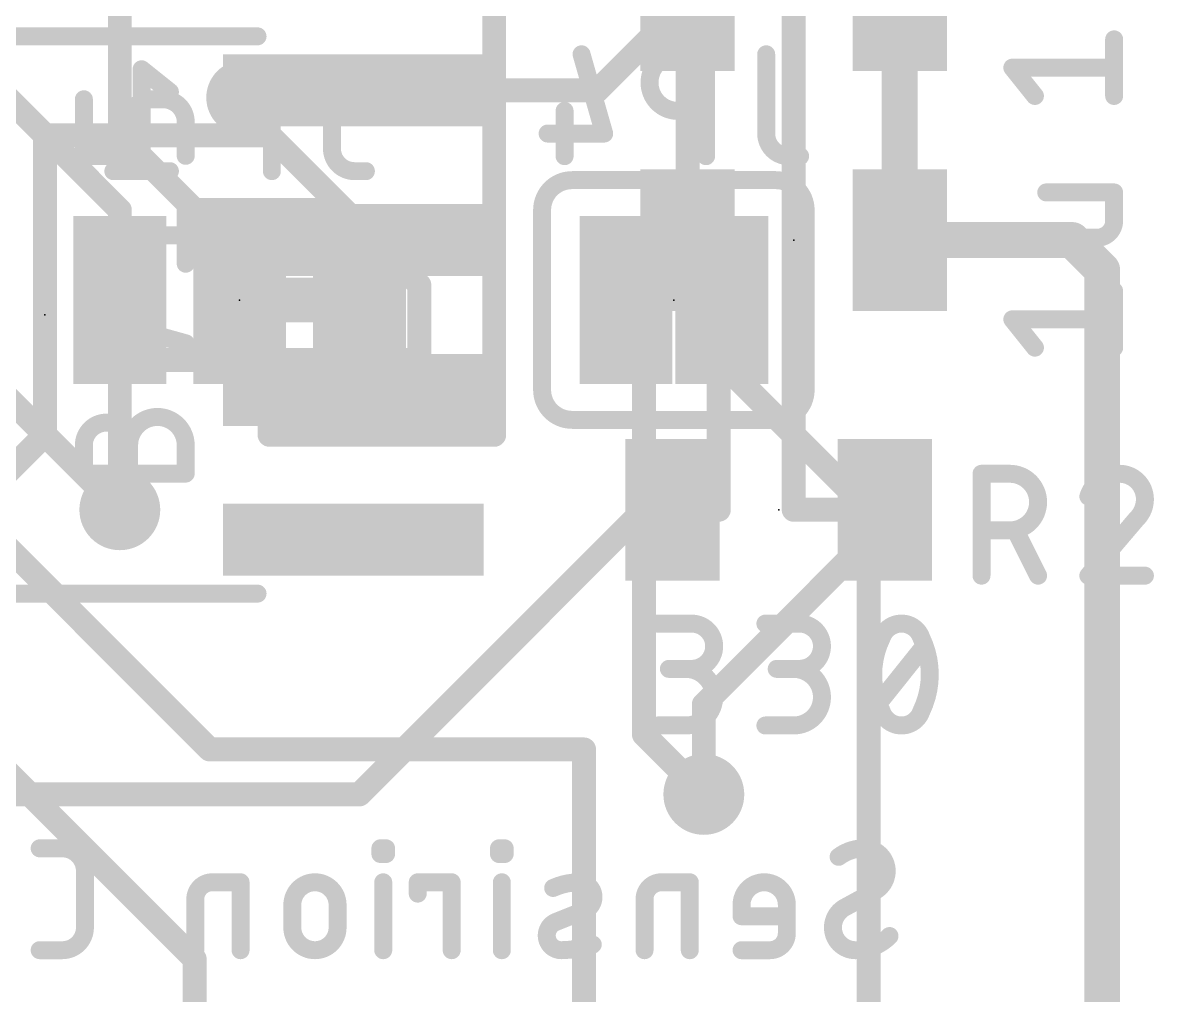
# Model space of a CAD drawing. Extents: x -319.4 to -300.4, y -295.5 to -269.4.
# Drawn here: x -310.07 to -300.38, y -282.88 to -274.64 of the extents above; entities that cross this region are included whole.
import ezdxf

# ---------------------------------------------------------------- set-up
doc = ezdxf.new("R2010")
doc.units = 0
for name, color, linetype in [('1', 12, 'CONTINUOUS'), ('16', 132, 'CONTINUOUS'), ('18', 110, 'CONTINUOUS'), ('20', 31, 'CONTINUOUS'), ('21', 253, 'CONTINUOUS'), ('22', 253, 'CONTINUOUS'), ('23', 53, 'CONTINUOUS'), ('24', 53, 'CONTINUOUS'), ('30', 253, 'CONTINUOUS')]:
    doc.layers.add(name, color=color, linetype=linetype)

# ---------------------------------------------------------------- blocks, each defined once
blk = doc.blocks.new('RECT')
blk.add_solid([(-0.5, -0.5), (0.5, -0.5), (-0.5, 0.5), (0.5, 0.5)])
blk = doc.blocks.new('ROUNDV')
at = {"const_width": 0.5}
blk.add_lwpolyline([(0, -0.25, 1), (0, 0.25, 1), (0, -0.25)], format="xyb", dxfattribs=at)

msp = doc.modelspace()

# ---------------------------------------------------------------- linework, layer by layer
at = {"layer": '1'}
for points, const_width in [([(-303.53, -278.765), (-303.53, -273.685)], 0.2032), ([(-309.245, -276.225), (-311.404, -274.066)], 0.2032), ([(-309.245, -274.32), (-309.245, -275.59)], 0.2032), ([(-305.192, -275.209), (-304.43, -274.447)], 0.2032), ([(-304.43, -274.447), (-304.43, -276.479)], 0.2032), ([(-302.63, -274.447), (-302.63, -276.479)], 0.3048), ([(-307.2638, -275.209), (-305.192, -275.209)], 0.2032), ([(-309.245, -275.59), (-308.61, -276.225)], 0.2032), ([(-309.245, -277.495), (-309.245, -276.225)], 0.2032), ([(-308.61, -276.225), (-307.34, -276.225)], 0.2032), ([(-307.34, -276.225), (-307.2638, -276.479)], 0.2032), ([(-304.165, -276.86), (-304.43, -276.479)], 0.2032), ([(-302.63, -276.479), (-301.1679, -276.479)], 0.3048), ([(-301.1679, -276.479), (-300.9139, -276.733)], 0.3048), ([(-300.9139, -276.733), (-300.9139, -291.084)], 0.3048), ([(-304.165, -276.86), (-304.165, -278.765)], 0.2032), ([(-310.515, -277.495), (-309.245, -278.765)], 0.2032), ([(-307.34, -277.495), (-309.245, -277.495)], 0.2032), ([(-307.34, -277.495), (-307.2638, -277.749)], 0.2032), ([(-307.213, -281.178), (-304.8, -278.765)], 0.2032), ([(-304.8, -278.765), (-304.557, -278.765)], 0.2032), ([(-304.165, -278.765), (-304.557, -278.765)], 0.2032), ([(-302.757, -278.765), (-303.53, -278.765)], 0.2032), ([(-302.768, -278.776), (-302.757, -278.765)], 0.2032), ([(-302.768, -278.776), (-302.768, -278.892)], 0.2032), ([(-302.768, -278.892), (-304.292, -280.416)], 0.2032), ([(-304.292, -281.178), (-304.292, -280.416)], 0.2032), ([(-311.277, -281.178), (-307.213, -281.178)], 0.2032)]:
    msp.add_lwpolyline(points, dxfattribs=dict(at, const_width=const_width))
for points, const_width in [([(-307.2638, -275.1582, 1), (-307.2638, -275.2598)], 0.1016), ([(-305.2279, -275.1731, 1), (-305.1561, -275.2449)], 0.1016), ([(-305.192, -275.2598, 1), (-305.192, -275.1582)], 0.1016), ([(-309.2091, -275.5541, 1), (-309.2809, -275.6259)], 0.1016), ([(-309.2958, -275.59, 1), (-309.1942, -275.59)], 0.1016), ([(-309.1942, -276.225, 1), (-309.2958, -276.225)], 0.1016), ([(-309.2809, -276.2609, 1), (-309.2091, -276.1891)], 0.1016), ([(-308.61, -276.1742, 1), (-308.61, -276.2758)], 0.1016), ([(-308.6459, -276.2609, 1), (-308.5741, -276.1891)], 0.1016), ([(-307.2913, -276.2104, 1), (-307.3887, -276.2396)], 0.1016), ([(-307.34, -276.2758, 1), (-307.34, -276.1742)], 0.1016), ([(-304.3883, -276.45, 1), (-304.4717, -276.508)], 0.1016), ([(-302.63, -276.4028, 1), (-302.63, -276.5552)], 0.1524), ([(-301.114, -276.4251, 1), (-301.2218, -276.5329)], 0.1524), ([(-301.1679, -276.5552, 1), (-301.1679, -276.4028)], 0.1524), ([(-307.3125, -276.4936, 1), (-307.2151, -276.4644)], 0.1016), ([(-304.4808, -276.479, 1), (-304.3792, -276.479)], 0.1016), ([(-302.7062, -276.479, 1), (-302.5538, -276.479)], 0.1524), ([(-300.8377, -276.733, 1), (-300.9901, -276.733)], 0.1524), ([(-300.9678, -276.7869, 1), (-300.86, -276.6791)], 0.1524), ([(-304.1142, -276.86, 1), (-304.2158, -276.86)], 0.1016), ([(-304.2067, -276.889, 1), (-304.1233, -276.831)], 0.1016), ([(-309.245, -277.4442, 1), (-309.245, -277.5458)], 0.1016), ([(-309.2958, -277.495, 1), (-309.1942, -277.495)], 0.1016), ([(-307.2913, -277.4804, 1), (-307.3887, -277.5096)], 0.1016), ([(-307.34, -277.5458, 1), (-307.34, -277.4442)], 0.1016), ([(-307.3125, -277.7636, 1), (-307.2151, -277.7344)], 0.1016), ([(-309.2809, -278.8009, 1), (-309.2091, -278.7291)], 0.1016), ([(-304.8, -278.7142, 1), (-304.8, -278.8158)], 0.1016), ([(-304.7641, -278.8009, 1), (-304.8359, -278.7291)], 0.1016), ([(-304.557, -278.7142, 1), (-304.557, -278.8158)], 0.1016), ([(-304.557, -278.8158, 1), (-304.557, -278.7142)], 0.1016), ([(-304.2158, -278.765, 1), (-304.1142, -278.765)], 0.1016), ([(-304.165, -278.8158, 1), (-304.165, -278.7142)], 0.1016), ([(-303.53, -278.7142, 1), (-303.53, -278.8158)], 0.1016), ([(-303.5808, -278.765, 1), (-303.4792, -278.765)], 0.1016), ([(-302.7172, -278.776, 1), (-302.8188, -278.776)], 0.1016), ([(-302.8039, -278.7401, 1), (-302.7321, -278.8119)], 0.1016), ([(-302.7211, -278.8009, 1), (-302.7929, -278.7291)], 0.1016), ([(-302.757, -278.8158, 1), (-302.757, -278.7142)], 0.1016), ([(-302.7321, -278.9279, 1), (-302.8039, -278.8561)], 0.1016), ([(-302.8188, -278.892, 1), (-302.7172, -278.892)], 0.1016), ([(-304.2412, -280.416, 1), (-304.3428, -280.416)], 0.1016), ([(-304.3279, -280.3801, 1), (-304.2561, -280.4519)], 0.1016), ([(-307.2489, -281.1421, 1), (-307.1771, -281.2139)], 0.1016), ([(-307.213, -281.2288, 1), (-307.213, -281.1272)], 0.1016), ([(-304.3428, -281.178, 1), (-304.2412, -281.178)], 0.1016)]:
    msp.add_lwpolyline(points, format="xyb", dxfattribs=dict(at, const_width=const_width))
at = {"layer": '16'}
for points, const_width in [([(-306.07, -272.9738), (-306.07, -278.13)], 0.2032), ([(-309.88, -275.59), (-307.975, -275.59)], 0.2032), ([(-309.88, -278.13), (-309.88, -275.59)], 0.2032), ([(-307.975, -275.59), (-306.705, -276.86)], 0.2032), ([(-306.705, -276.86), (-306.705, -277.495)], 0.2032), ([(-308.229, -276.987), (-307.213, -276.987)], 0.254), ([(-308.229, -276.987), (-307.213, -276.987)], 0.254), ([(-309.245, -278.765), (-309.245, -276.987)], 0.2032), ([(-307.975, -277.495), (-308.229, -276.987)], 0.2032), ([(-307.34, -277.495), (-307.213, -276.987)], 0.2032), ([(-304.8, -277.495), (-304.9524, -276.987)], 0.2032), ([(-304.165, -277.495), (-304.1396, -276.987)], 0.2032), ([(-307.975, -278.13), (-307.975, -277.495)], 0.2032), ([(-306.705, -277.495), (-307.34, -277.495)], 0.2032), ([(-304.8, -277.495), (-304.8, -280.67)], 0.2032), ([(-302.895, -278.765), (-304.165, -277.495)], 0.2032), ([(-308.61, -282.575), (-313.055, -278.13)], 0.2032), ([(-310.515, -278.765), (-309.88, -278.13)], 0.2032), ([(-306.07, -278.13), (-307.975, -278.13)], 0.2032), ([(-308.483, -280.797), (-310.515, -278.765)], 0.2032), ([(-302.895, -288.29), (-302.895, -278.765)], 0.2032), ([(-304.8, -280.67), (-304.292, -281.178)], 0.2032), ([(-305.308, -280.797), (-308.483, -280.797)], 0.2032), ([(-305.308, -287.3305), (-305.308, -280.797)], 0.2032), ([(-308.61, -285.115), (-308.61, -282.575)], 0.2032)]:
    msp.add_lwpolyline(points, dxfattribs=dict(at, const_width=const_width))
for points, const_width in [([(-309.88, -275.5392, 1), (-309.88, -275.6408)], 0.1016), ([(-309.8292, -275.59, 1), (-309.9308, -275.59)], 0.1016), ([(-307.9391, -275.5541, 1), (-308.0109, -275.6259)], 0.1016), ([(-307.975, -275.6408, 1), (-307.975, -275.5392)], 0.1016), ([(-306.6542, -276.86, 1), (-306.7558, -276.86)], 0.1016), ([(-306.7409, -276.8959, 1), (-306.6691, -276.8241)], 0.1016), ([(-308.229, -276.9235, 1), (-308.229, -277.0505)], 0.127), ([(-308.229, -276.9235, 1), (-308.229, -277.0505)], 0.127), ([(-307.213, -277.0505, 1), (-307.213, -276.9235)], 0.127), ([(-307.213, -277.0505, 1), (-307.213, -276.9235)], 0.127), ([(-309.1942, -276.987, 1), (-309.2958, -276.987)], 0.1016), ([(-308.1836, -276.9643, 1), (-308.2744, -277.0097)], 0.1016), ([(-307.1637, -276.9993, 1), (-307.2623, -276.9747)], 0.1016), ([(-304.9037, -276.9724, 1), (-305.0011, -277.0016)], 0.1016), ([(-304.0889, -276.9895, 1), (-304.1903, -276.9845)], 0.1016), ([(-307.9242, -277.495, 1), (-308.0258, -277.495)], 0.1016), ([(-308.0204, -277.5177, 1), (-307.9296, -277.4723)], 0.1016), ([(-307.34, -277.4442, 1), (-307.34, -277.5458)], 0.1016), ([(-307.3893, -277.4827, 1), (-307.2907, -277.5073)], 0.1016), ([(-306.7558, -277.495, 1), (-306.6542, -277.495)], 0.1016), ([(-306.705, -277.5458, 1), (-306.705, -277.4442)], 0.1016), ([(-304.7492, -277.495, 1), (-304.8508, -277.495)], 0.1016), ([(-304.8487, -277.5096, 1), (-304.7513, -277.4804)], 0.1016), ([(-304.1291, -277.4591, 1), (-304.2009, -277.5309)], 0.1016), ([(-304.2157, -277.4925, 1), (-304.1143, -277.4975)], 0.1016), ([(-309.8441, -278.1659, 1), (-309.9159, -278.0941)], 0.1016), ([(-307.975, -278.0792, 1), (-307.975, -278.1808)], 0.1016), ([(-306.07, -278.1808, 1), (-306.07, -278.0792)], 0.1016), ([(-309.9308, -278.13, 1), (-309.8292, -278.13)], 0.1016), ([(-308.0258, -278.13, 1), (-307.9242, -278.13)], 0.1016), ([(-306.1208, -278.13, 1), (-306.0192, -278.13)], 0.1016), ([(-309.2958, -278.765, 1), (-309.1942, -278.765)], 0.1016), ([(-302.8442, -278.765, 1), (-302.9458, -278.765)], 0.1016), ([(-302.9309, -278.8009, 1), (-302.8591, -278.7291)], 0.1016), ([(-304.7641, -280.6341, 1), (-304.8359, -280.7059)], 0.1016), ([(-304.8508, -280.67, 1), (-304.7492, -280.67)], 0.1016), ([(-308.483, -280.7462, 1), (-308.483, -280.8478)], 0.1016), ([(-308.5189, -280.8329, 1), (-308.4471, -280.7611)], 0.1016), ([(-305.2572, -280.797, 1), (-305.3588, -280.797)], 0.1016), ([(-305.308, -280.8478, 1), (-305.308, -280.7462)], 0.1016), ([(-304.3279, -281.2139, 1), (-304.2561, -281.1421)], 0.1016), ([(-308.5592, -282.575, 1), (-308.6608, -282.575)], 0.1016), ([(-308.6459, -282.6109, 1), (-308.5741, -282.5391)], 0.1016)]:
    msp.add_lwpolyline(points, format="xyb", dxfattribs=dict(at, const_width=const_width))
at = {"layer": '20', "const_width": 0.001}
msp.add_lwpolyline([(-300.38, -292.48), (-300.38, -271.4)], dxfattribs=at)
at = {"layer": '21', "const_width": 0.1524}
for points in [[(-308.077, -274.752), (-311.683, -274.752)], [(-300.8122, -275.2573), (-300.8122, -274.7775)], [(-301.4839, -275.2573), (-301.6758, -275.0174)], [(-301.6758, -275.0174), (-300.8122, -275.0174)], [(-309.5498, -275.765), (-309.5498, -275.2852)], [(-308.8781, -275.2852), (-308.9741, -275.2852)], [(-309.166, -275.4771), (-309.166, -275.765)], [(-308.6862, -275.765), (-308.6862, -275.4771)], [(-309.166, -275.765), (-309.5498, -275.765)], [(-300.8122, -276.0751), (-301.3879, -276.0751)], [(-300.8122, -276.315), (-300.8122, -276.0751)], [(-308.6862, -276.6794), (-308.6862, -276.1996)], [(-309.3579, -276.6794), (-309.5498, -276.4395)], [(-309.5498, -276.4395), (-308.6862, -276.4395)], [(-301.3879, -276.459), (-300.9561, -276.459)], [(-300.8122, -277.3909), (-300.8122, -276.9111)], [(-309.5498, -277.5938), (-309.5498, -277.114)], [(-309.5498, -277.114), (-308.6862, -277.3539)], [(-301.4839, -277.3909), (-301.6758, -277.151)], [(-301.6758, -277.151), (-300.8122, -277.151)], [(-309.4538, -277.5938), (-309.5498, -277.5938)], [(-309.5498, -278.4582), (-309.5498, -278.2183)], [(-309.166, -278.4582), (-309.166, -278.2183)], [(-308.6862, -278.2183), (-308.6862, -278.4582)], [(-308.6862, -278.4582), (-309.5498, -278.4582)], [(-301.9369, -279.3238), (-301.9369, -278.4602)], [(-301.9369, -278.4602), (-301.697, -278.4602)], [(-300.6231, -278.844), (-301.0309, -279.3238)], [(-301.697, -278.94), (-301.9369, -278.94)], [(-301.4571, -279.3238), (-301.649, -278.94)], [(-301.0309, -279.3238), (-300.5511, -279.3238)], [(-311.683, -279.476), (-308.077, -279.476)], [(-304.6843, -279.7302), (-304.3964, -279.7302)], [(-303.7699, -279.7302), (-303.482, -279.7302)], [(-302.8075, -280.4019), (-302.4237, -279.9221)], [(-304.3964, -280.114), (-304.5883, -280.114)], [(-303.482, -280.114), (-303.6739, -280.114)], [(-304.6843, -280.5938), (-304.4444, -280.5938)], [(-303.7699, -280.5938), (-303.53, -280.5938)]]:
    msp.add_lwpolyline(points, dxfattribs=at)
at = {"layer": '21'}
for points, const_width in [([(-308.077, -274.7901, 1), (-308.077, -274.7139)], 0.0762), ([(-300.7741, -274.7775, 1), (-300.8503, -274.7775)], 0.0762), ([(-301.646, -274.9936, 1), (-301.7056, -275.0412)], 0.0762), ([(-301.6758, -274.9793, 1), (-301.6758, -275.0555)], 0.0762), ([(-300.8122, -275.0555, 1), (-300.8122, -274.9793)], 0.0762), ([(-309.5117, -275.2852, 1), (-309.5879, -275.2852)], 0.0762), ([(-308.9741, -275.2852, 0.4142), (-309.166, -275.4771)], 0.1524), ([(-308.9741, -275.2471, 1), (-308.9741, -275.3233)], 0.0762), ([(-308.9741, -275.3233, 1), (-308.9741, -275.2471)], 0.0762), ([(-308.6862, -275.4771, 0.4142), (-308.8781, -275.2852)], 0.1524), ([(-308.8781, -275.2471, 1), (-308.8781, -275.3233)], 0.0762), ([(-308.8781, -275.3233, 1), (-308.8781, -275.2471)], 0.0762), ([(-301.5136, -275.2811, 1), (-301.4541, -275.2335)], 0.0762), ([(-300.8503, -275.2573, 1), (-300.7741, -275.2573)], 0.0762), ([(-309.1279, -275.4771, 1), (-309.2041, -275.4771)], 0.0762), ([(-308.6481, -275.4771, 1), (-308.7243, -275.4771)], 0.0762), ([(-309.2041, -275.4771, 1), (-309.1279, -275.4771)], 0.0762), ([(-308.7243, -275.4771, 1), (-308.6481, -275.4771)], 0.0762), ([(-309.5498, -275.7269, 1), (-309.5498, -275.8031)], 0.0762), ([(-309.166, -275.8031, 1), (-309.166, -275.7269)], 0.0762), ([(-309.5879, -275.765, 1), (-309.5117, -275.765)], 0.0762), ([(-309.2041, -275.765, 1), (-309.1279, -275.765)], 0.0762), ([(-308.7243, -275.765, 1), (-308.6481, -275.765)], 0.0762), ([(-301.3879, -276.037, 1), (-301.3879, -276.1132)], 0.0762), ([(-300.7741, -276.0751, 1), (-300.8503, -276.0751)], 0.0762), ([(-300.8122, -276.1132, 1), (-300.8122, -276.037)], 0.0762), ([(-308.6481, -276.1996, 1), (-308.7243, -276.1996)], 0.0762), ([(-300.9561, -276.459, 0.4142), (-300.8122, -276.315)], 0.1524), ([(-300.7741, -276.315, 1), (-300.8503, -276.315)], 0.0762), ([(-300.8503, -276.315, 1), (-300.7741, -276.315)], 0.0762), ([(-309.52, -276.4157, 1), (-309.5796, -276.4633)], 0.0762), ([(-309.5498, -276.4014, 1), (-309.5498, -276.4776)], 0.0762), ([(-308.6862, -276.4776, 1), (-308.6862, -276.4014)], 0.0762), ([(-301.3879, -276.4209, 1), (-301.3879, -276.4971)], 0.0762), ([(-300.9561, -276.4209, 1), (-300.9561, -276.4971)], 0.0762), ([(-300.9561, -276.4971, 1), (-300.9561, -276.4209)], 0.0762), ([(-309.3876, -276.7032, 1), (-309.3281, -276.6556)], 0.0762), ([(-308.7243, -276.6794, 1), (-308.6481, -276.6794)], 0.0762), ([(-300.7741, -276.9111, 1), (-300.8503, -276.9111)], 0.0762), ([(-309.5117, -277.114, 1), (-309.5879, -277.114)], 0.0762), ([(-309.5396, -277.0773, 1), (-309.56, -277.1507)], 0.0762), ([(-301.646, -277.1272, 1), (-301.7056, -277.1748)], 0.0762), ([(-301.6758, -277.1129, 1), (-301.6758, -277.1891)], 0.0762), ([(-300.8122, -277.1891, 1), (-300.8122, -277.1129)], 0.0762), ([(-308.6964, -277.3906, 1), (-308.676, -277.3172)], 0.0762), ([(-301.5136, -277.4147, 1), (-301.4541, -277.3671)], 0.0762), ([(-300.8503, -277.3909, 1), (-300.7741, -277.3909)], 0.0762), ([(-309.5498, -277.5557, 1), (-309.5498, -277.6319)], 0.0762), ([(-309.5879, -277.5938, 1), (-309.5117, -277.5938)], 0.0762), ([(-309.4538, -277.6319, 1), (-309.4538, -277.5557)], 0.0762), ([(-308.6862, -278.2183, 1), (-309.166, -278.2183)], 0.1524), ([(-309.166, -278.2183, 1), (-309.5498, -278.2183)], 0.1524), ([(-309.5117, -278.2183, 1), (-309.5879, -278.2183)], 0.0762), ([(-309.5879, -278.2183, 1), (-309.5117, -278.2183)], 0.0762), ([(-309.1279, -278.2183, 1), (-309.2041, -278.2183)], 0.0762), ([(-309.2041, -278.2183, 1), (-309.1279, -278.2183)], 0.0762), ([(-309.2041, -278.2183, 1), (-309.1279, -278.2183)], 0.0762), ([(-308.6481, -278.2183, 1), (-308.7243, -278.2183)], 0.0762), ([(-308.7243, -278.2183, 1), (-308.6481, -278.2183)], 0.0762), ([(-309.5498, -278.4201, 1), (-309.5498, -278.4963)], 0.0762), ([(-309.5879, -278.4582, 1), (-309.5117, -278.4582)], 0.0762), ([(-309.2041, -278.4582, 1), (-309.1279, -278.4582)], 0.0762), ([(-308.7243, -278.4582, 1), (-308.6481, -278.4582)], 0.0762), ([(-308.6862, -278.4963, 1), (-308.6862, -278.4201)], 0.0762), ([(-301.8988, -278.4602, 1), (-301.975, -278.4602)], 0.0762), ([(-301.9369, -278.4221, 1), (-301.9369, -278.4983)], 0.0762), ([(-301.697, -278.94, 1), (-301.697, -278.4602)], 0.1524), ([(-301.697, -278.4221, 1), (-301.697, -278.4983)], 0.0762), ([(-301.697, -278.4983, 1), (-301.697, -278.4221)], 0.0762), ([(-300.767, -278.4602, 0.3252), (-301.0309, -278.6521)], 0.1524), ([(-300.5511, -278.6761, 0.4142), (-300.767, -278.4602)], 0.1524), ([(-300.767, -278.4221, 1), (-300.767, -278.4983)], 0.0762), ([(-300.767, -278.4983, 1), (-300.767, -278.4221)], 0.0762), ([(-301.0672, -278.6404, 1), (-300.9947, -278.6639)], 0.0762), ([(-300.6231, -278.844, 0.2053), (-300.5511, -278.6761)], 0.1524), ([(-300.513, -278.6761, 1), (-300.5892, -278.6761)], 0.0762), ([(-300.5892, -278.6761, 1), (-300.513, -278.6761)], 0.0762), ([(-300.6494, -278.8164, 1), (-300.5968, -278.8716)], 0.0762), ([(-300.5941, -278.8687, 1), (-300.6521, -278.8193)], 0.0762), ([(-301.9369, -278.9019, 1), (-301.9369, -278.9781)], 0.0762), ([(-301.697, -278.9019, 1), (-301.697, -278.9781)], 0.0762), ([(-301.697, -278.9781, 1), (-301.697, -278.9019)], 0.0762), ([(-301.6149, -278.9229, 1), (-301.6831, -278.957)], 0.0762), ([(-301.975, -279.3238, 1), (-301.8988, -279.3238)], 0.0762), ([(-301.4912, -279.3408, 1), (-301.423, -279.3068)], 0.0762), ([(-301.06, -279.2991, 1), (-301.0019, -279.3485)], 0.0762), ([(-301.0309, -279.2857, 1), (-301.0309, -279.3619)], 0.0762), ([(-300.5511, -279.3619, 1), (-300.5511, -279.2857)], 0.0762), ([(-308.077, -279.5141, 1), (-308.077, -279.4379)], 0.0762), ([(-304.6843, -279.6921, 1), (-304.6843, -279.7683)], 0.0762), ([(-304.3964, -280.114, 1), (-304.3964, -279.7302)], 0.1524), ([(-304.3964, -279.6921, 1), (-304.3964, -279.7683)], 0.0762), ([(-304.3964, -279.7683, 1), (-304.3964, -279.6921)], 0.0762), ([(-303.7699, -279.6921, 1), (-303.7699, -279.7683)], 0.0762), ([(-303.482, -280.114, 1), (-303.482, -279.7302)], 0.1524), ([(-303.482, -279.6921, 1), (-303.482, -279.7683)], 0.0762), ([(-303.482, -279.7683, 1), (-303.482, -279.6921)], 0.0762), ([(-302.6156, -279.7302, 0.3205), (-302.7835, -279.8501)], 0.1524), ([(-302.4477, -279.8501, 0.3205), (-302.6156, -279.7302)], 0.1524), ([(-302.6156, -279.6921, 1), (-302.6156, -279.7683)], 0.0762), ([(-302.6156, -279.7683, 1), (-302.6156, -279.6921)], 0.0762), ([(-302.7835, -279.8501, 0.1139), (-302.8555, -280.162)], 0.1524), ([(-302.7493, -279.8668, 1), (-302.8178, -279.8335)], 0.0762), ([(-302.3757, -280.162, 0.1139), (-302.4477, -279.8501)], 0.1524), ([(-302.4134, -279.8335, 1), (-302.4819, -279.8668)], 0.0762), ([(-302.8196, -279.8378, 1), (-302.7475, -279.8625)], 0.0762), ([(-302.4837, -279.8625, 1), (-302.4116, -279.8378)], 0.0762), ([(-302.3939, -279.9459, 1), (-302.4534, -279.8983)], 0.0762), ([(-304.5883, -280.0759, 1), (-304.5883, -280.1521)], 0.0762), ([(-304.4444, -280.5938, 1), (-304.4444, -280.114)], 0.1524), ([(-304.4444, -280.0759, 1), (-304.4444, -280.1521)], 0.0762), ([(-304.3964, -280.0759, 1), (-304.3964, -280.1521)], 0.0762), ([(-304.3964, -280.1521, 1), (-304.3964, -280.0759)], 0.0762), ([(-303.6739, -280.0759, 1), (-303.6739, -280.1521)], 0.0762), ([(-303.53, -280.5938, 1), (-303.53, -280.114)], 0.1524), ([(-303.53, -280.0759, 1), (-303.53, -280.1521)], 0.0762), ([(-303.482, -280.0759, 1), (-303.482, -280.1521)], 0.0762), ([(-303.482, -280.1521, 1), (-303.482, -280.0759)], 0.0762), ([(-302.8555, -280.162, 0.1139), (-302.7835, -280.4739)], 0.1524), ([(-302.8174, -280.162, 1), (-302.8936, -280.162)], 0.0762), ([(-302.8936, -280.162, 1), (-302.8174, -280.162)], 0.0762), ([(-302.4477, -280.4739, 0.1139), (-302.3757, -280.162)], 0.1524), ([(-302.3376, -280.162, 1), (-302.4138, -280.162)], 0.0762), ([(-302.4138, -280.162, 1), (-302.3376, -280.162)], 0.0762), ([(-302.8373, -280.3781, 1), (-302.7778, -280.4257)], 0.0762), ([(-302.7475, -280.4615, 1), (-302.8196, -280.4862)], 0.0762), ([(-302.7835, -280.4739, 0.3205), (-302.6156, -280.5938)], 0.1524), ([(-302.8178, -280.4906, 1), (-302.7493, -280.4572)], 0.0762), ([(-302.6156, -280.5938, 0.3205), (-302.4477, -280.4739)], 0.1524), ([(-302.4819, -280.4572, 1), (-302.4134, -280.4906)], 0.0762), ([(-302.4116, -280.4862, 1), (-302.4837, -280.4615)], 0.0762), ([(-304.6843, -280.5557, 1), (-304.6843, -280.6319)], 0.0762), ([(-304.4444, -280.5557, 1), (-304.4444, -280.6319)], 0.0762), ([(-304.4444, -280.6319, 1), (-304.4444, -280.5557)], 0.0762), ([(-303.7699, -280.5557, 1), (-303.7699, -280.6319)], 0.0762), ([(-303.53, -280.5557, 1), (-303.53, -280.6319)], 0.0762), ([(-303.53, -280.6319, 1), (-303.53, -280.5557)], 0.0762), ([(-302.6156, -280.5557, 1), (-302.6156, -280.6319)], 0.0762), ([(-302.6156, -280.6319, 1), (-302.6156, -280.5557)], 0.0762)]:
    msp.add_lwpolyline(points, format="xyb", dxfattribs=dict(at, const_width=const_width))
at = {"layer": '22'}
for points, const_width in [([(-305.2924, -274.8937, 1), (-305.3657, -274.9147)], 0.0762), ([(-304.5126, -274.9042, 1), (-304.5126, -275.384)], 0.1524), ([(-304.5126, -274.8661, 1), (-304.5126, -274.9423)], 0.0762), ([(-304.5126, -274.9423, 1), (-304.5126, -274.8661)], 0.0762), ([(-304.2346, -274.9042, 1), (-304.3108, -274.9042)], 0.0762), ([(-304.2727, -274.9423, 1), (-304.2727, -274.8661)], 0.0762), ([(-303.7249, -274.9042, 1), (-303.8011, -274.9042)], 0.0762), ([(-309.0362, -275.0014, 1), (-309.0838, -275.061)], 0.0762), ([(-309.0219, -275.0312, 1), (-309.0981, -275.0312)], 0.0762), ([(-308.1956, -275.0312, 1), (-308.1956, -275.511)], 0.1524), ([(-308.1956, -274.9931, 1), (-308.1956, -275.0693)], 0.0762), ([(-308.1956, -275.0693, 1), (-308.1956, -274.9931)], 0.0762), ([(-307.9176, -275.0312, 1), (-307.9938, -275.0312)], 0.0762), ([(-307.9557, -275.0693, 1), (-307.9557, -274.9931)], 0.0762), ([(-307.4079, -275.0312, 1), (-307.4841, -275.0312)], 0.0762), ([(-308.8439, -275.2529, 1), (-308.7963, -275.1934)], 0.0762), ([(-305.4349, -275.384, 1), (-305.5111, -275.384)], 0.0762), ([(-304.5126, -275.3459, 1), (-304.5126, -275.4221)], 0.0762), ([(-304.5126, -275.4221, 1), (-304.5126, -275.3459)], 0.0762), ([(-304.2727, -275.4221, 1), (-304.2727, -275.3459)], 0.0762), ([(-308.1956, -275.4729, 1), (-308.1956, -275.5491)], 0.0762), ([(-308.1956, -275.5491, 1), (-308.1956, -275.4729)], 0.0762), ([(-307.9557, -275.5491, 1), (-307.9557, -275.4729)], 0.0762), ([(-305.6169, -275.5378, 1), (-305.6169, -275.614)], 0.0762), ([(-305.1371, -275.614, 1), (-305.1371, -275.5378)], 0.0762), ([(-303.763, -275.5759, 0.4142), (-303.5711, -275.7678)], 0.1524), ([(-303.7249, -275.5759, 1), (-303.8011, -275.5759)], 0.0762), ([(-305.1738, -275.5864, 1), (-305.1005, -275.5654)], 0.0762), ([(-303.8011, -275.5759, 1), (-303.7249, -275.5759)], 0.0762), ([(-307.446, -275.7029, 0.4142), (-307.2541, -275.8948)], 0.1524), ([(-307.4079, -275.7029, 1), (-307.4841, -275.7029)], 0.0762), ([(-307.4841, -275.7029, 1), (-307.4079, -275.7029)], 0.0762), ([(-303.5711, -275.7297, 1), (-303.5711, -275.8059)], 0.0762), ([(-303.5711, -275.8059, 1), (-303.5711, -275.7297)], 0.0762), ([(-303.4751, -275.8059, 1), (-303.4751, -275.7297)], 0.0762), ([(-305.5111, -275.7678, 1), (-305.4349, -275.7678)], 0.0762), ([(-304.3108, -275.7678, 1), (-304.2346, -275.7678)], 0.0762), ([(-309.2999, -275.8567, 1), (-309.2999, -275.9329)], 0.0762), ([(-309.0981, -275.8948, 1), (-309.0219, -275.8948)], 0.0762), ([(-308.8201, -275.9329, 1), (-308.8201, -275.8567)], 0.0762), ([(-307.9938, -275.8948, 1), (-307.9176, -275.8948)], 0.0762), ([(-307.2541, -275.8567, 1), (-307.2541, -275.9329)], 0.0762), ([(-307.2541, -275.9329, 1), (-307.2541, -275.8567)], 0.0762), ([(-307.1581, -275.9329, 1), (-307.1581, -275.8567)], 0.0762), ([(-305.4096, -275.971, 0.4142), (-305.6636, -276.225)], 0.1524), ([(-305.4096, -275.9329, 1), (-305.4096, -276.0091)], 0.0762), ([(-305.4096, -276.0091, 1), (-305.4096, -275.9329)], 0.0762), ([(-303.4284, -276.225, 0.4142), (-303.6824, -275.971)], 0.1524), ([(-303.6824, -275.9329, 1), (-303.6824, -276.0091)], 0.0762), ([(-303.6824, -276.0091, 1), (-303.6824, -275.9329)], 0.0762), ([(-305.6255, -276.225, 1), (-305.7017, -276.225)], 0.0762), ([(-305.7017, -276.225, 1), (-305.6255, -276.225)], 0.0762), ([(-303.3903, -276.225, 1), (-303.4665, -276.225)], 0.0762), ([(-303.4665, -276.225, 1), (-303.3903, -276.225)], 0.0762), ([(-305.6636, -277.749, 0.4142), (-305.4096, -278.003)], 0.1524), ([(-305.6255, -277.749, 1), (-305.7017, -277.749)], 0.0762), ([(-305.7017, -277.749, 1), (-305.6255, -277.749)], 0.0762), ([(-303.6824, -278.003, 0.4142), (-303.4284, -277.749)], 0.1524), ([(-303.3903, -277.749, 1), (-303.4665, -277.749)], 0.0762), ([(-303.4665, -277.749, 1), (-303.3903, -277.749)], 0.0762), ([(-305.4096, -277.9649, 1), (-305.4096, -278.0411)], 0.0762), ([(-305.4096, -278.0411, 1), (-305.4096, -277.9649)], 0.0762), ([(-303.6824, -277.9649, 1), (-303.6824, -278.0411)], 0.0762), ([(-303.6824, -278.0411, 1), (-303.6824, -277.9649)], 0.0762), ([(-309.9247, -281.5971, 1), (-309.9247, -281.6733)], 0.0762), ([(-309.5409, -281.8271, 0.4142), (-309.7328, -281.6352)], 0.1524), ([(-309.7328, -281.5971, 1), (-309.7328, -281.6733)], 0.0762), ([(-309.7328, -281.6733, 1), (-309.7328, -281.5971)], 0.0762), ([(-307.0349, -281.5971, 1), (-307.0349, -281.6733)], 0.0762), ([(-306.9968, -281.6352, 1), (-307.073, -281.6352)], 0.0762), ([(-307.0349, -281.6451, 1), (-307.0349, -281.7213)], 0.0762), ([(-306.9488, -281.6352, 1), (-307.025, -281.6352)], 0.0762), ([(-306.9869, -281.6733, 1), (-306.9869, -281.5971)], 0.0762), ([(-306.9869, -281.7213, 1), (-306.9869, -281.6451)], 0.0762), ([(-306.0291, -281.5971, 1), (-306.0291, -281.6733)], 0.0762), ([(-305.991, -281.6352, 1), (-306.0672, -281.6352)], 0.0762), ([(-306.0291, -281.6451, 1), (-306.0291, -281.7213)], 0.0762), ([(-305.943, -281.6352, 1), (-306.0192, -281.6352)], 0.0762), ([(-305.9811, -281.6733, 1), (-305.9811, -281.5971)], 0.0762), ([(-305.9811, -281.7213, 1), (-305.9811, -281.6451)], 0.0762), ([(-302.9331, -281.6352, 0.1623), (-303.149, -281.7072)], 0.1524), ([(-302.7412, -281.8271, 0.4142), (-302.9331, -281.6352)], 0.1524), ([(-302.9331, -281.5971, 1), (-302.9331, -281.6733)], 0.0762), ([(-302.9331, -281.6733, 1), (-302.9331, -281.5971)], 0.0762), ([(-307.073, -281.6832, 1), (-306.9968, -281.6832)], 0.0762), ([(-307.025, -281.6832, 1), (-306.9488, -281.6832)], 0.0762), ([(-306.0672, -281.6832, 1), (-305.991, -281.6832)], 0.0762), ([(-306.0192, -281.6832, 1), (-305.943, -281.6832)], 0.0762), ([(-303.1719, -281.6767, 1), (-303.1261, -281.7376)], 0.0762), ([(-309.5028, -281.8271, 1), (-309.579, -281.8271)], 0.0762), ([(-309.579, -281.8271, 1), (-309.5028, -281.8271)], 0.0762), ([(-302.8371, -281.995, 0.2656), (-302.7412, -281.8271)], 0.1524), ([(-302.7031, -281.8271, 1), (-302.7793, -281.8271)], 0.0762), ([(-302.7793, -281.8271, 1), (-302.7031, -281.8271)], 0.0762), ([(-308.461, -281.9231, 0.4142), (-308.6049, -282.067)], 0.1524), ([(-308.461, -281.885, 1), (-308.461, -281.9612)], 0.0762), ([(-308.461, -281.9612, 1), (-308.461, -281.885)], 0.0762), ([(-308.183, -281.9231, 1), (-308.2592, -281.9231)], 0.0762), ([(-308.2211, -281.9612, 1), (-308.2211, -281.885)], 0.0762), ([(-307.3981, -282.115, 1), (-307.7819, -282.115)], 0.1524), ([(-306.9728, -281.9231, 1), (-307.049, -281.9231)], 0.0762), ([(-306.7183, -281.885, 1), (-306.7183, -281.9612)], 0.0762), ([(-306.6802, -281.9231, 1), (-306.7564, -281.9231)], 0.0762), ([(-306.3923, -281.9231, 1), (-306.4685, -281.9231)], 0.0762), ([(-306.4304, -281.9612, 1), (-306.4304, -281.885)], 0.0762), ([(-305.967, -281.9231, 1), (-306.0432, -281.9231)], 0.0762), ([(-305.354, -281.9231, 0.1025), (-305.5699, -281.971)], 0.1524), ([(-305.5855, -281.9363, 1), (-305.5542, -282.0058)], 0.0762), ([(-305.306, -282.163, 0.8318), (-305.354, -281.9231)], 0.1524), ([(-305.3545, -281.885, 1), (-305.3534, -281.9612)], 0.0762), ([(-305.3534, -281.9612, 1), (-305.3545, -281.885)], 0.0762), ([(-304.651, -281.9231, 0.4142), (-304.7949, -282.067)], 0.1524), ([(-304.651, -281.885, 1), (-304.651, -281.9612)], 0.0762), ([(-304.651, -281.9612, 1), (-304.651, -281.885)], 0.0762), ([(-304.373, -281.9231, 1), (-304.4492, -281.9231)], 0.0762), ([(-304.4111, -281.9612, 1), (-304.4111, -281.885)], 0.0762), ([(-303.5881, -282.115, 1), (-303.972, -282.115)], 0.1524), ([(-302.8189, -282.0285, 1), (-302.8554, -281.9616)], 0.0762), ([(-308.5668, -282.067, 1), (-308.643, -282.067)], 0.0762), ([(-306.7564, -282.019, 1), (-306.6802, -282.019)], 0.0762), ([(-304.7568, -282.067, 1), (-304.833, -282.067)], 0.0762), ([(-302.8565, -281.9622, 1), (-302.8178, -282.0279)], 0.0762), ([(-308.643, -282.067, 1), (-308.5668, -282.067)], 0.0762), ([(-307.7438, -282.115, 1), (-307.82, -282.115)], 0.0762), ([(-307.82, -282.115, 1), (-307.7438, -282.115)], 0.0762), ([(-307.36, -282.115, 1), (-307.4362, -282.115)], 0.0762), ([(-307.4362, -282.115, 1), (-307.36, -282.115)], 0.0762), ([(-305.3202, -282.1276, 1), (-305.2919, -282.1983)], 0.0762), ([(-305.2919, -282.1983, 1), (-305.3202, -282.1276)], 0.0762), ([(-304.833, -282.067, 1), (-304.7568, -282.067)], 0.0762), ([(-303.9339, -282.115, 1), (-304.0101, -282.115)], 0.0762), ([(-304.0101, -282.115, 1), (-303.9339, -282.115)], 0.0762), ([(-303.55, -282.115, 1), (-303.6262, -282.115)], 0.0762), ([(-303.6262, -282.115, 1), (-303.55, -282.115)], 0.0762), ([(-303.101, -282.139, 0.2656), (-303.197, -282.3069)], 0.1524), ([(-303.1193, -282.1055, 1), (-303.0828, -282.1724)], 0.0762), ([(-303.0817, -282.1718, 1), (-303.1204, -282.1061)], 0.0762), ([(-305.5459, -282.2589, 0.8318), (-305.4979, -282.4988)], 0.1524), ([(-305.56, -282.2235, 1), (-305.5318, -282.2943)], 0.0762), ([(-305.5318, -282.2943, 1), (-305.56, -282.2235)], 0.0762), ([(-303.972, -282.1728, 1), (-303.972, -282.249)], 0.0762), ([(-304.0101, -282.2109, 1), (-303.9339, -282.2109)], 0.0762), ([(-303.5881, -282.249, 1), (-303.5881, -282.1728)], 0.0762), ([(-309.7328, -282.4988, 0.4142), (-309.5409, -282.3069)], 0.1524), ([(-309.5028, -282.3069, 1), (-309.579, -282.3069)], 0.0762), ([(-309.579, -282.3069, 1), (-309.5028, -282.3069)], 0.0762), ([(-307.7819, -282.3069, 1), (-307.3981, -282.3069)], 0.1524), ([(-307.7438, -282.3069, 1), (-307.82, -282.3069)], 0.0762), ([(-307.82, -282.3069, 1), (-307.7438, -282.3069)], 0.0762), ([(-307.36, -282.3069, 1), (-307.4362, -282.3069)], 0.0762), ([(-307.4362, -282.3069, 1), (-307.36, -282.3069)], 0.0762), ([(-303.7321, -282.4988, 0.4142), (-303.5881, -282.3549)], 0.1524), ([(-303.55, -282.3549, 1), (-303.6262, -282.3549)], 0.0762), ([(-303.197, -282.3069, 0.4142), (-303.0051, -282.4988)], 0.1524), ([(-303.1589, -282.3069, 1), (-303.2351, -282.3069)], 0.0762), ([(-303.2351, -282.3069, 1), (-303.1589, -282.3069)], 0.0762), ([(-303.0051, -282.4988, 0.2), (-302.7172, -282.3789)], 0.1524), ([(-302.6901, -282.4057, 1), (-302.7443, -282.352)], 0.0762), ([(-305.4979, -282.4988, 0.083), (-305.234, -282.4508)], 0.1524), ([(-305.2211, -282.4867, 1), (-305.2469, -282.415)], 0.0762), ([(-303.6262, -282.3549, 1), (-303.55, -282.3549)], 0.0762), ([(-309.9247, -282.4607, 1), (-309.9247, -282.5369)], 0.0762), ([(-309.7328, -282.4607, 1), (-309.7328, -282.5369)], 0.0762), ([(-309.7328, -282.5369, 1), (-309.7328, -282.4607)], 0.0762), ([(-308.643, -282.4988, 1), (-308.5668, -282.4988)], 0.0762), ([(-308.2592, -282.4988, 1), (-308.183, -282.4988)], 0.0762), ([(-307.049, -282.4988, 1), (-306.9728, -282.4988)], 0.0762), ([(-306.4685, -282.4988, 1), (-306.3923, -282.4988)], 0.0762), ([(-306.0432, -282.4988, 1), (-305.967, -282.4988)], 0.0762), ([(-305.4985, -282.4607, 1), (-305.4974, -282.5369)], 0.0762), ([(-305.4974, -282.5369, 1), (-305.4985, -282.4607)], 0.0762), ([(-304.833, -282.4988, 1), (-304.7568, -282.4988)], 0.0762), ([(-304.4492, -282.4988, 1), (-304.373, -282.4988)], 0.0762), ([(-303.972, -282.4607, 1), (-303.972, -282.5369)], 0.0762), ([(-303.7321, -282.4607, 1), (-303.7321, -282.5369)], 0.0762), ([(-303.7321, -282.5369, 1), (-303.7321, -282.4607)], 0.0762), ([(-303.0051, -282.4607, 1), (-303.0051, -282.5369)], 0.0762), ([(-303.0051, -282.5369, 1), (-303.0051, -282.4607)], 0.0762)]:
    msp.add_lwpolyline(points, format="xyb", dxfattribs=dict(at, const_width=const_width))
at = {"layer": '22', "const_width": 0.1524}
for points in [[(-305.329, -274.9042), (-305.1371, -275.5759)], [(-304.2727, -274.9042), (-304.5126, -274.9042)], [(-304.2727, -275.7678), (-304.2727, -274.9042)], [(-303.763, -274.9042), (-303.763, -275.5759)], [(-308.8201, -275.2231), (-309.06, -275.0312)], [(-309.06, -275.0312), (-309.06, -275.8948)], [(-307.9557, -275.0312), (-308.1956, -275.0312)], [(-307.9557, -275.8948), (-307.9557, -275.0312)], [(-307.446, -275.0312), (-307.446, -275.7029)], [(-305.473, -275.384), (-305.473, -275.7678)], [(-304.5126, -275.384), (-304.2727, -275.384)], [(-308.1956, -275.511), (-307.9557, -275.511)], [(-305.1371, -275.5759), (-305.6169, -275.5759)], [(-303.5711, -275.7678), (-303.4751, -275.7678)], [(-308.8201, -275.8948), (-309.2999, -275.8948)], [(-307.2541, -275.8948), (-307.1581, -275.8948)], [(-303.6824, -275.971), (-305.4096, -275.971)], [(-305.6636, -277.749), (-305.6636, -276.225)], [(-303.4284, -277.749), (-303.4284, -276.225)], [(-305.4096, -278.003), (-303.6824, -278.003)], [(-309.7328, -281.6352), (-309.9247, -281.6352)], [(-306.9869, -281.6352), (-307.0349, -281.6352)], [(-307.0349, -281.6352), (-307.0349, -281.6832)], [(-307.0349, -281.6832), (-306.9869, -281.6832)], [(-306.9869, -281.6832), (-306.9869, -281.6352)], [(-305.9811, -281.6352), (-306.0291, -281.6352)], [(-306.0291, -281.6352), (-306.0291, -281.6832)], [(-306.0291, -281.6832), (-305.9811, -281.6832)], [(-305.9811, -281.6832), (-305.9811, -281.6352)], [(-309.5409, -282.3069), (-309.5409, -281.8271)], [(-308.2211, -281.9231), (-308.461, -281.9231)], [(-308.2211, -282.4988), (-308.2211, -281.9231)], [(-307.0109, -282.4988), (-307.0109, -281.9231)], [(-306.4304, -281.9231), (-306.7183, -281.9231)], [(-306.7183, -281.9231), (-306.7183, -282.019)], [(-306.4304, -282.4988), (-306.4304, -281.9231)], [(-306.0051, -282.4988), (-306.0051, -281.9231)], [(-304.4111, -281.9231), (-304.651, -281.9231)], [(-304.4111, -282.4988), (-304.4111, -281.9231)], [(-303.101, -282.139), (-302.8371, -281.995)], [(-308.6049, -282.067), (-308.6049, -282.4988)], [(-304.7949, -282.067), (-304.7949, -282.4988)], [(-307.7819, -282.115), (-307.7819, -282.3069)], [(-307.3981, -282.3069), (-307.3981, -282.115)], [(-305.5459, -282.2589), (-305.306, -282.163)], [(-303.972, -282.115), (-303.972, -282.2109)], [(-303.5881, -282.3549), (-303.5881, -282.115)], [(-303.972, -282.2109), (-303.5881, -282.2109)], [(-309.9247, -282.4988), (-309.7328, -282.4988)], [(-303.972, -282.4988), (-303.7321, -282.4988)]]:
    msp.add_lwpolyline(points, dxfattribs=at)
at = {"layer": '23'}
for p in [(-303.53, -276.479), (-309.88, -277.114), (-303.657, -278.765)]:
    msp.add_point(p, dxfattribs=at)
at = {"layer": '24'}
for p in [(-308.229, -276.987), (-304.546, -276.987)]:
    msp.add_point(p, dxfattribs=at)
at = {"layer": '30', "const_width": 0.127}
for points in [[(-307.5305, -276.86), (-307.9115, -276.86)], [(-307.9115, -276.86), (-307.9115, -277.114)], [(-307.5305, -277.114), (-307.5305, -276.86)], [(-307.9115, -276.987), (-307.5305, -276.987)], [(-307.9115, -277.114), (-307.5305, -277.114)], [(-307.9115, -277.114), (-307.5305, -277.114)]]:
    msp.add_lwpolyline(points, dxfattribs=at)
at = {"layer": '30', "const_width": 0.0635}
for points in [[(-307.9115, -276.8283, 1), (-307.9115, -276.8918)], [(-307.8798, -276.86, 1), (-307.9432, -276.86)], [(-307.4988, -276.86, 1), (-307.5623, -276.86)], [(-307.5305, -276.8918, 1), (-307.5305, -276.8283)], [(-307.9115, -276.9553, 1), (-307.9115, -277.0188)], [(-307.5305, -277.0188, 1), (-307.5305, -276.9553)], [(-307.9115, -277.0823, 1), (-307.9115, -277.1458)], [(-307.9115, -277.0823, 1), (-307.9115, -277.1458)], [(-307.5305, -277.1458, 1), (-307.5305, -277.0823)], [(-307.5305, -277.1458, 1), (-307.5305, -277.0823)], [(-307.9432, -277.114, 1), (-307.8798, -277.114)], [(-307.5623, -277.114, 1), (-307.4988, -277.114)]]:
    msp.add_lwpolyline(points, format="xyb", dxfattribs=at)

# ---------------------------------------------------------------- block references
at = {"layer": '1', "xscale": 0.8, "yscale": 1.2}
for p in [(-304.43, -274.447), (-302.63, -274.447), (-304.43, -276.479), (-302.63, -276.479)]:
    msp.add_blockref('RECT', p, dxfattribs=at)
at = {"layer": '1'}
for p, xscale, yscale, rotation in [((-307.2638, -275.209), 0.6096, 2.2098, 270), ((-307.2638, -276.479), 0.6096, 2.2098, 270), ((-307.2638, -277.749), 0.6096, 2.2098, 270), ((-304.557, -278.765), 0.8, 1.2, 180), ((-302.757, -278.765), 0.8, 1.2, 180), ((-307.2638, -279.019), 0.6096, 2.2098, 270)]:
    msp.add_blockref('RECT', p, dxfattribs=dict(at, xscale=xscale, yscale=yscale, rotation=rotation))
at = {"layer": '16', "xscale": 0.635, "yscale": 1.27}
for p in [(-309.245, -276.987), (-308.229, -276.987), (-307.213, -276.987)]:
    msp.add_blockref('RECT', p, dxfattribs=at)
at = {"layer": '16', "xscale": 0.635, "yscale": 1.27, "rotation": 180}
for p in [(-304.9524, -276.987), (-304.1396, -276.987)]:
    msp.add_blockref('RECT', p, dxfattribs=at)
at = {"layer": '18', "xscale": 0.6858, "yscale": 0.6858}
for p in [(-309.245, -278.765), (-309.245, -278.765), (-304.292, -281.178), (-304.292, -281.178)]:
    msp.add_blockref('ROUNDV', p, dxfattribs=at)
at = {"layer": '30', "xscale": 0.7874, "yscale": 1.4224}
for p in [(-309.245, -276.987), (-308.229, -276.987), (-307.213, -276.987)]:
    msp.add_blockref('RECT', p, dxfattribs=at)
at = {"layer": '30', "xscale": 0.7874, "yscale": 1.4224, "rotation": 180}
for p in [(-304.9524, -276.987), (-304.1396, -276.987)]:
    msp.add_blockref('RECT', p, dxfattribs=at)

doc.saveas('drawing.dxf')
